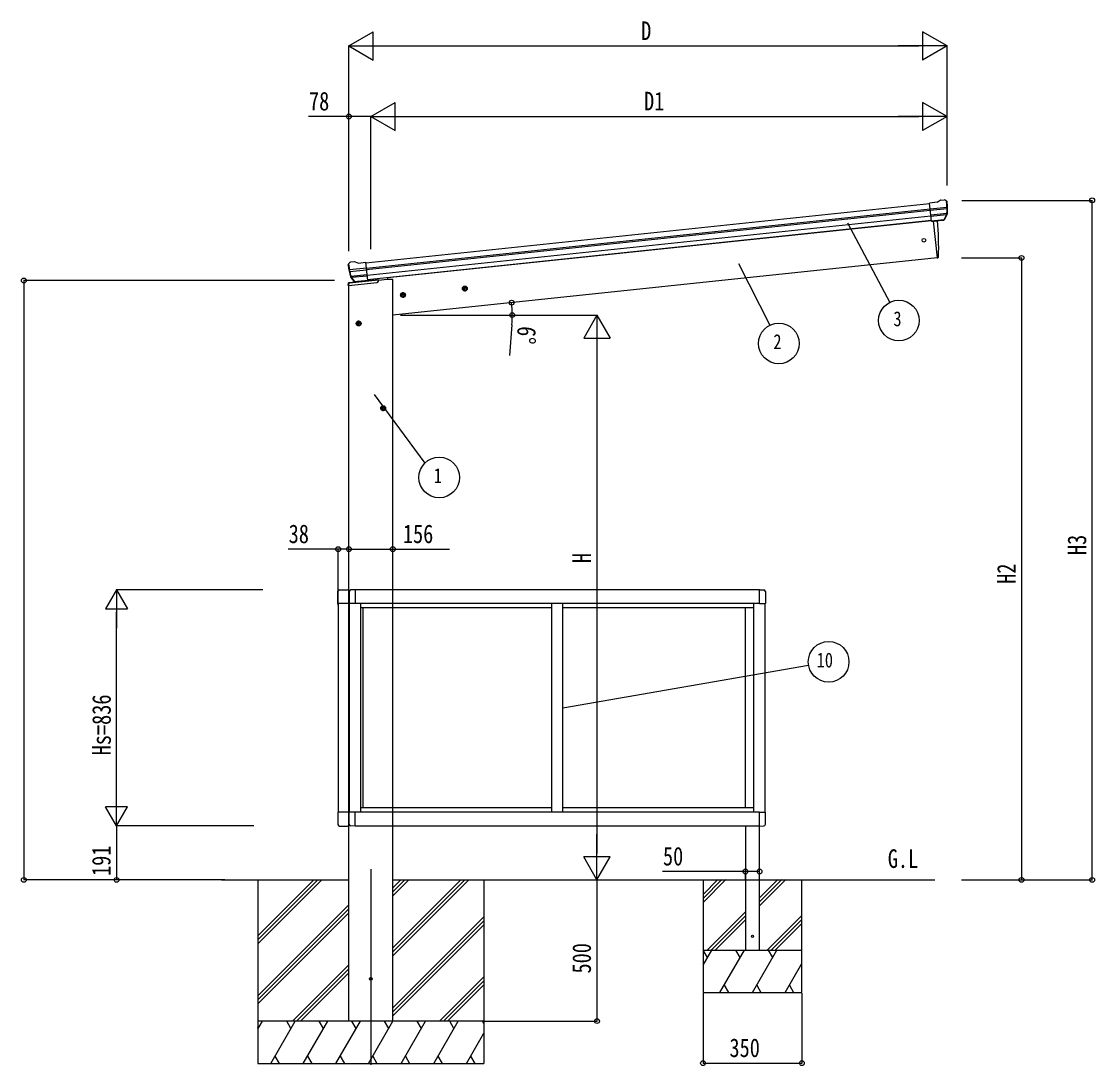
# Model space of a CAD drawing. Units: millimetres, scale not verified. Extents: x -10512 to 10512, y -7425 to 7425.
# Drawn here: x -7020 to -3221, y -4308 to -611 of the extents above; entities that cross this region are included whole.
import ezdxf
from ezdxf.enums import TextEntityAlignment as Align

# ---------------------------------------------------------------- set-up
doc = ezdxf.new("R2010")
doc.units = ezdxf.units.MM
doc.header["$LTSCALE"] = 30
for name, color, linetype in [('0-2_USER1', 3, 'Continuous'), ('0-3_YKK_12', 2, 'Continuous'), ('0-4_YKK_13', 4, 'Continuous'), ('0-5_YKK_A1', 4, 'Continuous'), ('0-6_YKK_D', 6, 'Continuous')]:
    doc.layers.add(name, color=color, linetype=linetype)
doc.styles.add('ＭＳ ゴシック', font='')
doc.styles.get('ＭＳ ゴシック').set_extended_font_data('MS Gothic')

msp = doc.modelspace()

# ---------------------------------------------------------------- linework, layer by layer
at = {"layer": '0-3_YKK_12'}
msp.add_line((-5783.17, -3612.57), (-5783.17, -4305.89), dxfattribs=at)
at = {"layer": '0-4_YKK_13'}
for p, q in [((-3778.36, -1251.27), (-3804.89, -1254.06)), ((-3752.05, -1242.47), (-3752.05, -1242.47)), ((-3748.38, -1243.56), (-3748.38, -1243.55)), ((-3748.38, -1243.56), (-3744.06, -1247.05)), ((-3744.06, -1247.05), (-3743.2, -1247.75)), ((-3741.81, -1251.45), (-3742.12, -1249.6)), ((-3798.1, -1318.61), (-3804.89, -1254.06)), ((-3802.73, -1274.59), (-3742.99, -1268.31)), ((-3742.51, -1274.18), (-3802.11, -1280.44)), ((-3743.35, -1290.93), (-3800.38, -1296.92)), ((-3744.74, -1295.59), (-3799.91, -1301.39)), ((-3754.75, -1313.82), (-3798.13, -1318.38)), ((-3798.1, -1318.61), (-3788.16, -1317.56)), ((-3791.53, -1317.92), (-3777.83, -1448.29)), ((-3788.16, -1317.56), (-3787.88, -1317.63)), ((-3787.88, -1317.63), (-3762.55, -1314.97)), ((-3762.55, -1314.97), (-3762.3, -1314.85)), ((-3762.3, -1314.85), (-3754.61, -1314.04)), ((-3753.3, -1312.17), (-3743.85, -1293.87)), ((-3752.24, -1312.6), (-3742.12, -1294.34)), ((-5863.21, -1474.42), (-5863.29, -1472.54)), ((-5861.92, -1469.65), (-5862.62, -1470.51)), ((-5858.43, -1465.33), (-5861.92, -1469.65)), ((-5858.43, -1465.33), (-5858.42, -1465.33)), ((-5855.07, -1463.51), (-5855.06, -1463.51)), ((-5827.49, -1466.64), (-5800.97, -1463.85)), ((-5794.19, -1528.41), (-5800.97, -1463.85)), ((-3777.83, -1448.29), (-3775.78, -1448)), ((-5798.81, -1484.38), (-5858.55, -1490.66)), ((-5857.8, -1496.5), (-5798.2, -1490.24)), ((-5840.29, -1532.06), (-5853.99, -1516.3)), ((-5853.5, -1512.72), (-5796.47, -1506.72)), ((-5839.35, -1531.42), (-5852.4, -1515.49)), ((-5851.17, -1516.99), (-5796, -1511.19)), ((-5863.35, -1546.33), (-5862.11, -1536.91)), ((-5862.34, -1546.22), (-5863.35, -1546.33)), ((-5862.34, -1546.22), (-5760.82, -1535.55)), ((-5861.12, -1536.97), (-5862.34, -1546.22)), ((-5862.34, -1546.22), (-5861.12, -1536.97)), ((-5860.6, -1536.99), (-5861.81, -1546.16)), ((-5861.12, -1536.97), (-5861.22, -1536.05)), ((-5861.22, -1536.05), (-5861.12, -1536.97)), ((-5756.35, -1525.96), (-5861.12, -1536.97)), ((-5861.12, -1536.97), (-5756.35, -1525.96)), ((-5756.35, -1526.03), (-5860.6, -1536.99)), ((-5859.68, -1537.39), (-5859.73, -1536.9)), ((-5756.35, -1526.53), (-5859.68, -1537.39)), ((-5829.99, -1532.17), (-5837.68, -1532.98)), ((-5837.59, -1532.74), (-5794.21, -1528.18)), ((-5829.72, -1532.23), (-5829.99, -1532.17)), ((-5804.39, -1529.57), (-5829.72, -1532.23)), ((-5804.13, -1529.45), (-5804.39, -1529.57)), ((-5794.19, -1528.41), (-5804.13, -1529.45)), ((-5791.35, -1528.7), (-5791.35, -1530.21)), ((-5756.35, -1530.58), (-5756.35, -1525.96)), ((-5899.67, -2672.56), (-5899.67, -2628.86)), ((-5894.17, -2623.36), (-5865.17, -2623.36)), ((-5859.67, -2628.86), (-5859.67, -2672.56)), ((-5859.17, -2629.66), (-5859.17, -2672.56)), ((-5838.67, -2623.38), (-5853.96, -2624.17)), ((-5838.67, -2623.38), (-5838.67, -2672.56)), ((-4406.67, -2672.56), (-4406.67, -2623.36)), ((-4406.67, -2623.36), (-4391.38, -2624.17)), ((-4386.17, -2629.66), (-4386.17, -2672.56)), ((-5859.67, -2672.56), (-5899.67, -2672.56)), ((-5838.67, -2672.56), (-5859.17, -2672.56)), ((-4406.67, -2672.56), (-4386.17, -2672.56)), ((-5899.67, -3411.16), (-5899.67, -3454.86)), ((-5859.67, -3411.16), (-5899.67, -3411.16)), ((-5859.67, -3454.86), (-5859.67, -3411.16)), ((-5838.67, -3411.16), (-5859.17, -3411.16)), ((-5859.17, -3454.07), (-5859.17, -3411.16)), ((-5838.67, -3460.36), (-5838.67, -3411.16)), ((-4406.67, -3460.36), (-4406.67, -3411.16)), ((-4406.67, -3411.16), (-4386.17, -3411.16)), ((-4386.17, -3454.07), (-4386.17, -3411.16)), ((-5894.17, -3460.36), (-5865.17, -3460.36)), ((-5838.67, -3460.36), (-5853.96, -3459.56)), ((-4406.67, -3460.36), (-4391.38, -3459.56))]:
    msp.add_line(p, q, dxfattribs=at)
for points in [[(-3778.36, -1251.27), (-3766.77, -1244.3), (-3766.76, -1244.3)], [(-3765.54, -1243.89), (-3765.53, -1243.89), (-3752.05, -1242.47)], [(-5841.58, -1462.09), (-5841.58, -1462.09), (-5855.06, -1463.51)], [(-5827.49, -1466.64), (-5840.29, -1462.24), (-5840.29, -1462.24)], [(-5861.22, -1536.05), (-5756.35, -1525.02), (-5756.35, -1525.96)]]:
    msp.add_lwpolyline(points, dxfattribs=at)
for centre, radius in [((-3824.62, -1385.74), 6.5), ((-4431.67, -3850.86), 4), ((-5782.92, -4000.81), 5)]:
    msp.add_circle(centre, radius, dxfattribs=at)
for centre, radius, start, end in [((-3765.22, -1246.87), 3, 96.02369, 120.97631), ((-3751.53, -1247.44), 5, 51.04426, 95.95574), ((-3935.37, -1273.1), 192.44, 1.4271, 6.57578), ((-3942.71, -1272.56), 202, 354.13916, 6), ((-3942.71, -1272.56), 200.2, 354.20009, 359.53883), ((-3697.72, -1266.2), 45.32, 182.67122, 185.64518), ((-3742.32, -1275.51), 1.35, 95.1605, 97.91927), ((-3739.72, -1273.96), 2.74, 179.02151, 184.43412), ((-4672.43, -1408.08), 900, 357.63919, 5.84085), ((-3754.86, -1311.15), 2.99, 285.2717, 331.00739), ((-3746.51, -1292.49), 3, 332.69111, 354.20009), ((-3744.75, -1292.88), 3, 331, 354.13916), ((-5662.32, -1453.3), 202, 186, 197.86084), ((-5669.38, -1455.35), 192.44, 185.42422, 190.5729), ((-5854.54, -1468.48), 5, 96.04426, 140.95574), ((-5841.27, -1465.07), 3, 71.02369, 95.97631), ((-3776.2, -1445.03), 3, 278, 357.63919), ((-5903.27, -1498.01), 45.32, 6.35482, 9.32878), ((-5860.58, -1496.87), 2.74, 7.56588, 12.97849), ((-5857.71, -1497.85), 1.35, 94.08073, 96.8395), ((-5662.32, -1453.3), 200.2, 192.46117, 197.79991), ((-5851.72, -1514.34), 3, 197.86084, 221), ((-5850.08, -1513.59), 3, 197.79991, 219.30889), ((-5861.12, -1537.04), 1, 96, 172.5), ((-5861.84, -1540.56), 3.66, 78.7113, 94.17753), ((-5861.84, -1540.56), 3.66, 78.7113, 94.17753), ((-5838.03, -1530.1), 2.99, 220.99261, 266.7283), ((-5761.35, -1530.58), 5, 276, 0), ((-5894.17, -2628.86), 5.5, 90, 180), ((-5865.17, -2628.86), 5.5, 0, 90), ((-5853.67, -2629.66), 5.5, 93, 180), ((-4391.67, -2629.66), 5.5, 0, 87), ((-5894.17, -3454.86), 5.5, 180, 270), ((-5865.17, -3454.86), 5.5, 270, 0), ((-5853.67, -3454.07), 5.5, 180, 267), ((-4391.67, -3454.07), 5.5, 273, 0)]:
    msp.add_arc(centre, radius, start, end, dxfattribs=at)
for centre, major_axis, ratio, start_param, end_param in [((-3744.07, -1251.05), (-0.87, 5.91), 0.020485, 0.671432, 1.5691306), ((-3749.47, -1246.54), (5.88, -1.31), 0.24881, 0.460585, 0.4641038), ((-3745.09, -1250.08), (-2.34, 1.9), 0.995767, 3.9859716, 4.712389), ((-3940.4, -1294.51), (-20.92, 199.05), 0.994373, 4.7113789, 4.7277536), ((-3755.06, -1310.85), (-0.11, 3), 0.642905, 3.2459383, 4.203928), ((-3754.93, -1311.05), (1.66, -2.51), 0.997631, 5.8041905, 5.8929484), ((-3755, -1310.94), (3.53, -2.11), 0.650902, 5.2561448, 5.3289554), ((-3752.63, -1310.59), (1.08, 3.13), 0.040856, 2.1135035, 2.1416249), ((-5860.29, -1472.4), (1.9, 2.34), 0.995767, 1.5707963, 2.2972137), ((-5856.74, -1468.02), (-5.48, -2.51), 0.24881, 5.8190815, 5.8226003), ((-5861.08, -1473.56), (-0.38, 5.97), 0.020485, 4.7140547, 5.6117533), ((-5660.01, -1475.25), (-20.92, 199.05), 0.994373, 1.5554317, 1.5718064), ((-5840.33, -1530.02), (-1.71, 2.84), 0.040856, 4.1415604, 4.1696818), ((-5837.9, -1529.76), (-0.51, 2.96), 0.642905, 2.0792573, 3.037247), ((-5837.94, -1529.87), (-3.02, -2.79), 0.650902, 0.9542299, 1.0270405), ((-5837.99, -1529.99), (-1.1, -2.8), 0.997631, 0.3902369, 0.4789948)]:
    msp.add_ellipse(centre, major_axis=major_axis, ratio=ratio, start_param=start_param, end_param=end_param, dxfattribs=at)
at = {"layer": '0-5_YKK_A1'}
for p, q in [((-5800.76, -1465.84), (-3804.68, -1256.05)), ((-5798.78, -1484.74), (-3802.69, -1274.94)), ((-5798.35, -1488.92), (-3802.25, -1279.12)), ((-5796.25, -1508.78), (-3800.17, -1298.98)), ((-3798.41, -1315.72), (-5794.49, -1525.51)), ((-3798.3, -1316.71), (-5723.59, -1519.07)), ((-3791.53, -1317.92), (-3777.83, -1448.29)), ((-3777.83, -1448.29), (-5705.17, -1650.86)), ((-5723.59, -1519.07), (-5722.98, -1524.87)), ((-5860.67, -4150.86), (-5860.67, -1546.04)), ((-5705.17, -4150.86), (-5705.17, -1524.87)), ((-5440.22, -1555.65), (-5460.11, -1557.74)), ((-5450.95, -1549.23), (-5457.02, -1553.64)), ((-5457.02, -1553.64), (-5456.23, -1561.1)), ((-5449.12, -1566.64), (-5451.21, -1546.75)), ((-5444.09, -1552.28), (-5450.95, -1549.23)), ((-5659.01, -1578.64), (-5678.9, -1580.73)), ((-5669.74, -1572.22), (-5675.81, -1576.64)), ((-5675.81, -1576.64), (-5675.03, -1584.1)), ((-5675.03, -1584.1), (-5668.17, -1587.15)), ((-5667.91, -1589.63), (-5670, -1569.74)), ((-5662.88, -1575.28), (-5669.74, -1572.22)), ((-5456.23, -1561.1), (-5449.38, -1564.16)), ((-5826.17, -1690.42), (-5826.17, -1670.42)), ((-5816.17, -1680.42), (-5836.17, -1680.42)), ((-5826.17, -1672.91), (-5832.67, -1676.66)), ((-5832.67, -1676.66), (-5832.67, -1684.17)), ((-5832.67, -1684.17), (-5826.17, -1687.92)), ((-5819.67, -1676.66), (-5826.17, -1672.91)), ((-5739.17, -1972.91), (-5745.67, -1976.66)), ((-5739.17, -1990.42), (-5739.17, -1970.42)), ((-5732.67, -1976.66), (-5739.17, -1972.91)), ((-5729.17, -1980.42), (-5749.17, -1980.42)), ((-5745.67, -1976.66), (-5745.67, -1984.17)), ((-5745.67, -1984.17), (-5739.17, -1987.92)), ((-4406.67, -2623.86), (-5838.67, -2623.86)), ((-5898.67, -2672.56), (-5898.67, -3411.29)), ((-5860.67, -3411.16), (-5860.67, -2672.56)), ((-5858.67, -3411.16), (-5858.67, -2672.56)), ((-4406.67, -2672.36), (-5838.67, -2672.36)), ((-5818.67, -3411.36), (-5818.67, -2672.36)), ((-5142.67, -2687.86), (-5818.67, -2687.86)), ((-5810.67, -3395.86), (-5810.67, -2687.86)), ((-5142.67, -3411.36), (-5142.67, -2672.36)), ((-5102.67, -3411.36), (-5102.67, -2672.36)), ((-4426.67, -2687.86), (-5102.67, -2687.86)), ((-4456.67, -3395.86), (-4456.67, -2687.86)), ((-4426.67, -3411.36), (-4426.67, -2672.36)), ((-4386.67, -3411.16), (-4386.67, -2672.56)), ((-4406.67, -3411.36), (-5838.67, -3411.36)), ((-5142.67, -3395.86), (-5818.67, -3395.86)), ((-4426.67, -3395.86), (-5102.67, -3395.86)), ((-5838.67, -3459.86), (-4406.67, -3459.86)), ((-4456.67, -3460.06), (-4456.67, -3900.86)), ((-4406.67, -3900.86), (-4406.67, -3460.06)), ((-6311.81, -3650.86), (-5860.67, -3650.86)), ((-6183.17, -3877.49), (-5956.54, -3650.86)), ((-6183.17, -3863.35), (-5970.68, -3650.86)), ((-6183.17, -3849.21), (-5984.82, -3650.86)), ((-6183.17, -3650.92), (-6183.17, -4300.86)), ((-5705.17, -3650.86), (-3786.23, -3650.86)), ((-5705.17, -3919.99), (-5436.04, -3650.86)), ((-5705.17, -3905.85), (-5450.18, -3650.86)), ((-5705.17, -3891.71), (-5464.32, -3650.86)), ((-5705.17, -3707.8), (-5648.23, -3650.86)), ((-5705.17, -3693.66), (-5662.37, -3650.86)), ((-5705.17, -3679.52), (-5676.52, -3650.86)), ((-5383.17, -3650.92), (-5383.17, -4300.86)), ((-4606.67, -3649.86), (-4606.67, -4049.86)), ((-4606.67, -3702.21), (-4554.32, -3649.86)), ((-4606.67, -3716.35), (-4540.18, -3649.86)), ((-4606.67, -3730.5), (-4526.04, -3649.86)), ((-4406.67, -3742.63), (-4313.91, -3649.86)), ((-4406.67, -3728.49), (-4328.05, -3649.86)), ((-4406.67, -3714.34), (-4342.19, -3649.86)), ((-4256.67, -4049.86), (-4256.67, -3649.86)), ((-6183.17, -4061.34), (-5861.17, -3739.34)), ((-6183.17, -4075.48), (-5861.17, -3753.49)), ((-6183.17, -4089.62), (-5861.17, -3767.63)), ((-5705.17, -4103.84), (-5383.17, -3781.84)), ((-5705.17, -4117.98), (-5383.17, -3795.99)), ((-4592.19, -3899.86), (-4456.67, -3764.34)), ((-4578.05, -3899.86), (-4456.67, -3778.49)), ((-4563.91, -3899.86), (-4456.67, -3792.63)), ((-4380.06, -3899.86), (-4256.67, -3776.48)), ((-4365.92, -3899.86), (-4256.67, -3790.62)), ((-5705.17, -4132.12), (-5383.17, -3810.13)), ((-4351.78, -3899.86), (-4256.67, -3804.76)), ((-4606.67, -3899.86), (-4256.67, -3899.86)), ((-4606.67, -3952.98), (-4576, -3899.86)), ((-4591.01, -3925.85), (-4606.01, -3899.86)), ((-4547.14, -4049.86), (-4460.53, -3899.86)), ((-4475.54, -3925.85), (-4490.54, -3899.86)), ((-4431.67, -4049.86), (-4345.06, -3899.86)), ((-4360.07, -3925.85), (-4375.07, -3899.86)), ((-4316.2, -4049.86), (-4256.67, -3946.76)), ((-6060.56, -4150.86), (-5861.17, -3951.47)), ((-6046.42, -4150.86), (-5861.17, -3965.62)), ((-6032.28, -4150.86), (-5861.17, -3979.76)), ((-5540.06, -4150.86), (-5383.17, -3993.97)), ((-5525.92, -4150.86), (-5383.17, -4008.12)), ((-5511.78, -4150.86), (-5383.17, -4022.26)), ((-4532.14, -4023.89), (-4517.14, -4049.86)), ((-4416.67, -4023.88), (-4401.67, -4049.86)), ((-4301.2, -4023.88), (-4286.2, -4049.86)), ((-4606.67, -4049.86), (-4256.67, -4049.86)), ((-5383.17, -4150.86), (-6183.17, -4150.86)), ((-6183.17, -4179.8), (-6166.46, -4150.86)), ((-6181.46, -4176.85), (-6183.17, -4173.89)), ((-6137.6, -4300.86), (-6050.99, -4150.86)), ((-6065.99, -4176.85), (-6080.99, -4150.86)), ((-6022.12, -4300.86), (-5935.52, -4150.86)), ((-5950.52, -4176.84), (-5965.52, -4150.86)), ((-5906.65, -4300.86), (-5820.05, -4150.86)), ((-5835.05, -4176.85), (-5850.05, -4150.86)), ((-5791.18, -4300.86), (-5704.58, -4150.86)), ((-5719.58, -4176.85), (-5734.58, -4150.86)), ((-5675.71, -4300.86), (-5589.11, -4150.86)), ((-5604.11, -4176.85), (-5619.11, -4150.86)), ((-5560.25, -4300.86), (-5473.64, -4150.86)), ((-5488.64, -4176.85), (-5503.64, -4150.86)), ((-5383.17, -4159.53), (-5388.18, -4150.86)), ((-5444.78, -4300.86), (-5383.17, -4194.16)), ((-6122.6, -4274.88), (-6107.6, -4300.86)), ((-6007.13, -4274.88), (-5992.13, -4300.86)), ((-5891.66, -4274.88), (-5876.66, -4300.86)), ((-5776.18, -4274.88), (-5761.19, -4300.86)), ((-5660.72, -4274.88), (-5645.72, -4300.86)), ((-5545.25, -4274.88), (-5530.25, -4300.86)), ((-5429.78, -4274.88), (-5414.78, -4300.86)), ((-6183.17, -4300.86), (-5383.17, -4300.86))]:
    msp.add_line(p, q, dxfattribs=at)
for points in [[(-5705.17, -1524.87), (-5725.17, -1524.87), (-5756.35, -1528.14)], [(-5449.38, -1564.16), (-5443.3, -1559.75), (-5444.09, -1552.28)], [(-5668.17, -1587.15), (-5662.1, -1582.74), (-5662.88, -1575.28)], [(-5826.17, -1687.92), (-5819.67, -1684.17), (-5819.67, -1676.66)], [(-5739.17, -1987.92), (-5732.67, -1984.17), (-5732.67, -1976.66)]]:
    msp.add_lwpolyline(points, dxfattribs=at)
for centre, radius in [((-5450.16, -1556.69), 8.5), ((-5450.16, -1556.69), 7.7), ((-5450.16, -1556.69), 6.5), ((-5668.96, -1579.69), 8.5), ((-5668.96, -1579.69), 7.7), ((-5668.96, -1579.69), 6.5), ((-5826.17, -1680.42), 8.5), ((-5826.17, -1680.42), 7.7), ((-5826.17, -1680.42), 6.5), ((-5739.17, -1980.42), 8.5), ((-5739.17, -1980.42), 7.7), ((-5739.17, -1980.42), 6.5)]:
    msp.add_circle(centre, radius, dxfattribs=at)
at = {"layer": '0-6_YKK_D'}
for p, q in [((-5861.17, -697.47), (-5774.57, -647.47)), ((-5774.57, -747.47), (-5774.57, -647.47)), ((-3742.79, -697.47), (-3829.39, -647.47)), ((-3829.39, -647.47), (-3829.39, -747.47)), ((-5861.17, -1414.88), (-5861.17, -696.47)), ((-5861.17, -697.47), (-5774.57, -747.47)), ((-5861.17, -697.47), (-5687.97, -697.47)), ((-5761.17, -697.47), (-3842.79, -697.47)), ((-3742.79, -697.47), (-3915.99, -697.47)), ((-3742.79, -697.47), (-3829.39, -747.47)), ((-3742.79, -1192.14), (-3742.79, -696.47)), ((-5782.92, -947.47), (-5696.32, -897.47)), ((-5696.32, -997.47), (-5696.32, -897.47)), ((-3742.79, -947.47), (-3829.39, -897.47)), ((-3829.39, -897.47), (-3829.39, -997.47)), ((-5860.67, -1424.89), (-5860.67, -946.47)), ((-5782.92, -1416.72), (-5782.92, -946.47)), ((-5782.92, -1416.72), (-5782.92, -946.47)), ((-5782.92, -947.47), (-5696.32, -997.47)), ((-5782.92, -947.47), (-5609.72, -947.47)), ((-5682.92, -947.47), (-3842.79, -947.47)), ((-3742.79, -947.47), (-3915.99, -947.47)), ((-3742.79, -947.47), (-3829.39, -997.47)), ((-3742.79, -1191.14), (-3742.79, -946.47)), ((-3690.95, -1244.45), (-3228.09, -1244.45)), ((-3229.09, -3650.86), (-3229.09, -1244.45)), ((-4095.49, -1324.27), (-3945.59, -1605.67)), ((-4480.7, -1468.52), (-4370.82, -1686.81)), ((-3691.95, -1448.29), (-3478.09, -1448.29)), ((-3479.09, -1448.29), (-3479.09, -3650.86)), ((-5911.17, -1528.36), (-7012.5, -1528.36)), ((-7011.5, -1528.36), (-7011.5, -3650.86)), ((-5677.88, -1650.86), (-4981.26, -1650.86)), ((-5630.81, -1650.86), (-5281.26, -1650.86)), ((-4982.26, -1650.86), (-5029.13, -1732.05)), ((-4982.26, -1650.86), (-4935.38, -1732.05)), ((-4982.26, -1650.86), (-4982.26, -1813.24)), ((-5283.62, -1684.84), (-5292.37, -1793.42)), ((-5029.13, -1732.05), (-4935.38, -1732.05)), ((-4982.26, -1744.61), (-4982.26, -3557.11)), ((-5771.32, -1931.94), (-5591.53, -2174.59)), ((-5898.67, -2678.31), (-5898.67, -2478.82)), ((-5860.67, -2617.61), (-5860.67, -2478.82)), ((-6683.17, -2623.86), (-6722.23, -2691.52)), ((-6164.87, -2623.86), (-6684.17, -2623.86)), ((-6683.17, -2623.86), (-6644.11, -2691.52)), ((-6683.17, -2623.86), (-6683.17, -2759.18)), ((-6722.23, -2691.52), (-6644.11, -2691.52)), ((-6683.17, -3381.74), (-6683.17, -2701.99)), ((-5102.67, -3041.79), (-4232.96, -2890.87)), ((-6683.17, -3459.86), (-6683.17, -3324.55)), ((-6683.17, -3459.86), (-6722.23, -3392.21)), ((-6644.11, -3392.21), (-6722.23, -3392.21)), ((-6683.17, -3459.86), (-6644.11, -3392.21)), ((-6197.5, -3459.86), (-6684.17, -3459.86)), ((-6197.5, -3459.86), (-6684.17, -3459.86)), ((-6683.17, -3459.86), (-6683.17, -3650.86)), ((-4982.26, -3650.86), (-4982.26, -3488.48)), ((-4982.26, -3650.86), (-5029.13, -3569.67)), ((-4935.38, -3569.67), (-5029.13, -3569.67)), ((-4982.26, -3650.86), (-4935.38, -3569.67)), ((-4456.67, -3649.86), (-4456.67, -3620.34)), ((-4406.67, -3649.86), (-4406.67, -3620.34)), ((-6312.81, -3650.86), (-7012.5, -3650.86)), ((-6299.94, -3650.86), (-6684.17, -3650.86)), ((-5382.17, -3650.86), (-4981.26, -3650.86)), ((-4982.26, -3650.86), (-4982.26, -4150.86)), ((-3691.95, -3650.86), (-3478.09, -3650.86)), ((-3691.95, -3650.86), (-3228.09, -3650.86)), ((-4606.67, -4051.86), (-4606.67, -4300.86)), ((-4256.67, -4051.86), (-4256.67, -4300.86)), ((-5382.17, -4150.86), (-4981.26, -4150.86)), ((-4606.67, -4299.86), (-4256.67, -4299.86))]:
    msp.add_line(p, q, dxfattribs=at)
for points in [[(-5782.92, -947.47), (-5860.67, -947.47), (-6003.6, -947.47)], [(-5860.67, -2479.82), (-5898.67, -2479.82), (-6075.61, -2479.82)], [(-5860.67, -2479.82), (-5705.17, -2479.82), (-5504.64, -2479.82)], [(-4406.67, -3621.34), (-4456.67, -3621.34), (-4750.34, -3621.34)]]:
    msp.add_lwpolyline(points, dxfattribs=at)
for centre, radius in [((-5860.67, -947.47), 8.5), ((-3229.09, -1244.45), 8.5), ((-3479.09, -1448.29), 8.5), ((-7011.5, -1528.36), 8.5), ((-5284.57, -1606.66), 8.5), ((-3913.37, -1670.06), 72), ((-5282.26, -1650.86), 8.5), ((-4338.44, -1751.12), 72), ((-5540.8, -2225.69), 72), ((-5898.67, -2479.82), 8.5), ((-5860.67, -2479.82), 8.5), ((-5860.67, -2479.82), 8.5), ((-5705.17, -2479.82), 8.5), ((-4162.02, -2878.56), 72), ((-7011.5, -3650.86), 8.5), ((-6683.17, -3650.86), 8.5), ((-4456.67, -3621.34), 8.5), ((-4406.67, -3621.34), 8.5), ((-3479.09, -3650.86), 8.5), ((-3229.09, -3650.86), 8.5), ((-4982.26, -4150.86), 8.5), ((-4606.67, -4299.86), 8.5), ((-4256.67, -4299.86), 8.5)]:
    msp.add_circle(centre, radius, dxfattribs=at)
for start, end in [(0, 6), (355.39249, 0)]:
    msp.add_arc((-5705.17, -1650.86), 422.91, start, end, dxfattribs=at)

# ---------------------------------------------------------------- texts
at = {"layer": '0-2_USER1', "style": 'ＭＳ ゴシック', "width": 0.8}
msp.add_text('G.L', height=65.98, dxfattribs=at).set_placement((-3952.74, -3628.4), align=Align.BOTTOM_LEFT)
at = {"layer": '0-6_YKK_D', "style": 'ＭＳ ゴシック', "width": 0.8}
for s, height, p in [('D', 65.98, (-4825.98, -696.67)), ('78', 65.98, (-6001.94, -945.8)), ('D1', 65.98, (-4815.65, -945.8)), ('3', 52.79, (-3932.57, -1706.06)), ('2', 52.79, (-4357.64, -1787.12)), ('1', 52.79, (-5560, -2261.69)), ('38', 65.98, (-6073.94, -2478.16)), ('156', 65.98, (-5669.5, -2478.16)), ('10', 52.79, (-4204.26, -2914.56)), ('50', 65.98, (-4748.67, -3619.67)), ('350', 65.98, (-4513.27, -4298.2))]:
    msp.add_text(s, height=height, dxfattribs=at).set_placement(p, align=Align.BOTTOM_LEFT)
for s, rotation, p in [('6°', 265.392, (-5282.1, -1686.63)), ('H3', 90, (-3230.42, -2500.46)), ('H', 90, (-4983.26, -2529.32)), ('H2', 90, (-3479.89, -2602.38)), ('Hs=836', 90, (-6683.97, -3209.86)), ('191', 90, (-6684.84, -3636.96)), ('500', 90, (-4983.92, -3982.46))]:
    msp.add_text(s, height=65.98, rotation=rotation, dxfattribs=at).set_placement(p, align=Align.BOTTOM_LEFT)

doc.saveas('drawing.dxf')
